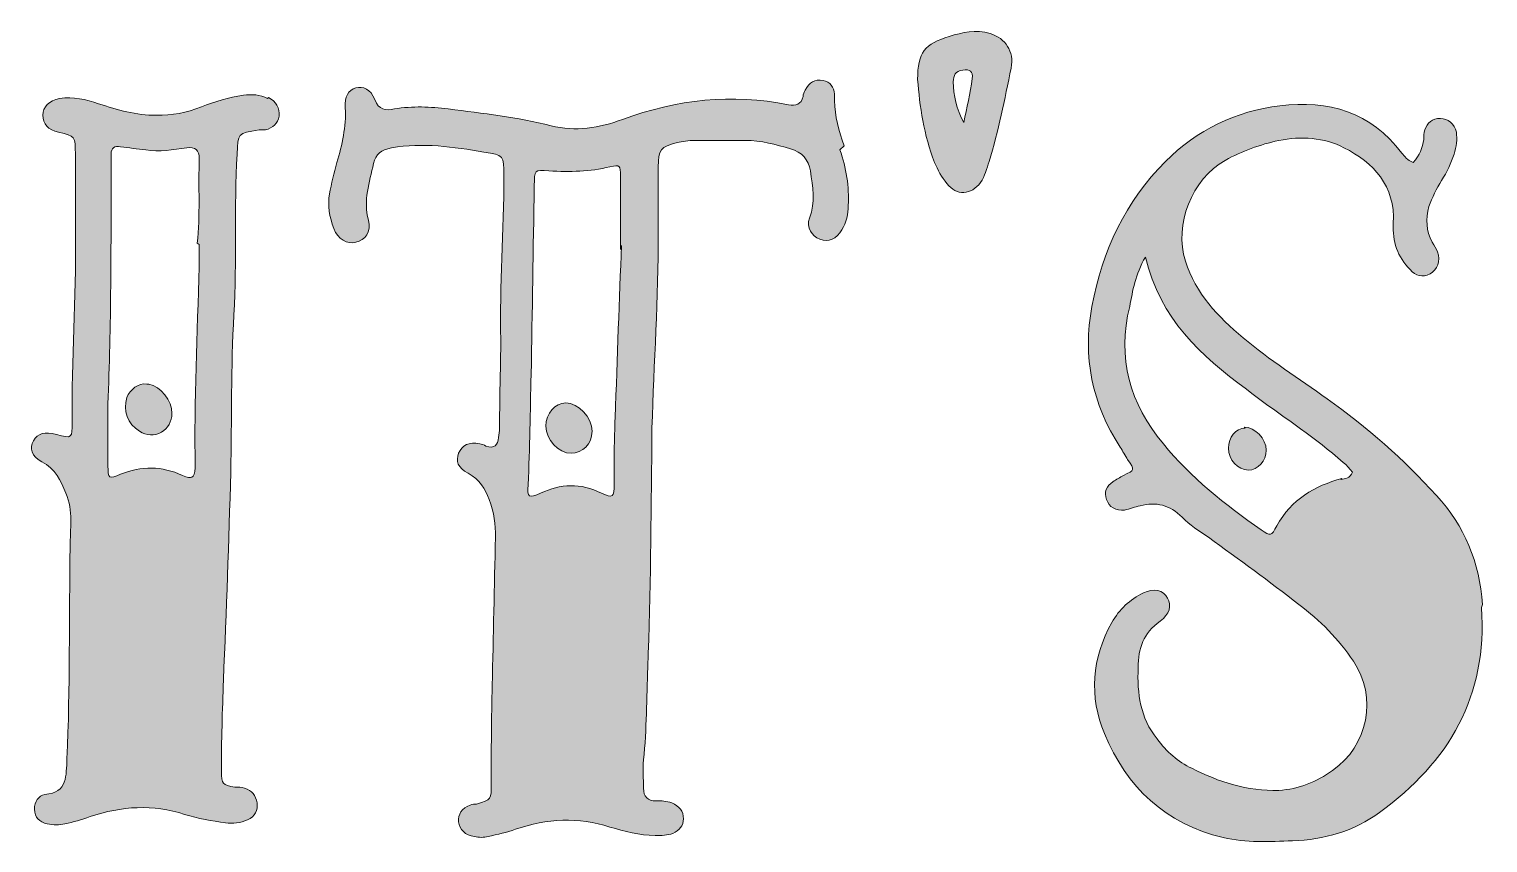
# Model space of a CAD drawing. Header units: inches. Extents: x 199 to 881, y -919 to -164.
# Drawn here: x 539.2 to 715.1, y -262.4 to -164.3 of the extents above; entities that cross this region are included whole.
import ezdxf

# ---------------------------------------------------------------- set-up
doc = ezdxf.new("R2010")
doc.units = ezdxf.units.IN
doc.header["$MEASUREMENT"] = 0
doc.layers.add('Layer 1', color=7, linetype='Continuous')

# ---------------------------------------------------------------- blocks, each defined once
blk = doc.blocks.new('block 5')
at = {"layer": 'Layer 1', "true_color": 0x040404}
h = blk.add_hatch(color=18, dxfattribs=at)
h.dxf.hatch_style = 2
edge = h.paths.add_edge_path()
edge.add_spline(control_points=[(657.61, -168.96), (656.85, -172.76), (656.09, -176.56), (654.95, -180.23), (654.7, -181.11), (654.44, -182), (653.94, -182.76), (652.8, -184.28), (651.02, -184.4), (649.88, -182.89), (649.25, -182.13), (648.75, -181.24), (648.37, -180.35), (647.1, -177.06), (646.59, -173.52), (646.34, -170.35), (646.34, -167.06), (647.23, -166.05), (650.14, -165.16), (651.78, -164.66), (653.3, -164.28), (655.08, -164.78), (656.97, -165.42), (657.99, -166.93), (657.61, -168.96)], knot_values=[0, 0, 0, 0, 1, 1, 1, 2, 2, 2, 3, 3, 3, 4, 4, 4, 5, 5, 5, 6, 6, 6, 7, 7, 7, 8, 8, 8, 8], degree=3, periodic=1)
edge = h.paths.add_edge_path()
edge.add_spline(control_points=[(651.78, -169.21), (650.9, -169.34), (650.64, -169.85), (650.64, -170.61), (650.64, -172.25), (651.02, -173.9), (651.91, -175.54), (652.29, -173.77), (652.67, -172), (652.92, -170.23), (653.05, -169.34), (652.67, -169.09), (651.78, -169.21)], knot_values=[0, 0, 0, 0, 1, 1, 1, 2, 2, 2, 3, 3, 3, 4, 4, 4, 4], degree=3, periodic=1)
h = blk.add_hatch(color=18, dxfattribs=at)
h.dxf.hatch_style = 2
edge = h.paths.add_edge_path()
edge.add_spline(control_points=[(636.97, -178.84), (637.73, -180.99), (638.11, -183.27), (637.98, -185.54), (637.98, -186.56), (637.73, -187.57), (637.22, -188.46), (636.59, -189.6), (635.58, -189.98), (634.56, -189.6), (633.55, -189.22), (632.92, -188.2), (633.3, -187.06), (634.06, -185.16), (633.68, -183.27), (633.42, -181.37), (633.17, -179.97), (632.41, -179.09), (631.02, -178.71), (629.25, -178.2), (627.47, -177.69), (625.57, -177.69), (623.55, -177.69), (621.52, -177.69), (619.5, -177.69), (618.74, -177.69), (617.98, -177.82), (617.35, -177.95), (615.32, -178.46), (615.07, -178.84), (615.07, -180.86), (615.07, -183.52), (615.07, -186.18), (615.07, -188.84), (615.07, -196.69), (614.56, -204.53), (614.31, -212.38), (614.31, -213.02), (614.31, -213.65), (614.31, -214.28), (614.18, -223.27), (614.18, -232.26), (613.8, -241.25), (613.68, -244.92), (613.68, -248.72), (613.3, -252.39), (613.17, -253.53), (613.3, -254.67), (613.3, -255.81), (613.3, -256.82), (613.8, -257.33), (614.81, -257.33), (615.45, -257.33), (616.08, -257.33), (616.71, -257.58), (617.6, -257.96), (618.11, -258.59), (618.11, -259.48), (618.11, -260.37), (617.6, -260.87), (616.84, -261.25), (616.21, -261.5), (615.45, -261.5), (614.69, -261.5), (612.79, -261.5), (611.02, -261), (609.24, -260.49), (605.45, -259.23), (601.65, -259.48), (597.85, -260.75), (596.84, -261.12), (595.7, -261.38), (594.56, -261.63), (594.05, -261.76), (593.42, -261.76), (592.91, -261.63), (591.77, -261.5), (591.14, -260.75), (591.01, -259.86), (590.89, -258.97), (591.39, -258.21), (592.41, -257.83), (592.66, -257.71), (592.91, -257.71), (593.17, -257.71), (594.94, -257.2), (594.94, -257.2), (594.94, -255.17), (594.94, -251.25), (594.94, -247.32), (595.06, -243.4), (595.19, -237.45), (595.32, -231.5), (595.44, -225.55), (595.44, -224.03), (595.32, -222.51), (594.68, -220.99), (594.18, -219.73), (593.55, -218.59), (592.15, -217.83), (590.89, -217.19), (590.63, -216.31), (591.01, -215.42), (591.39, -214.41), (592.28, -214.03), (593.55, -214.28), (593.8, -214.28), (594.05, -214.41), (594.3, -214.54), (595.32, -214.92), (595.7, -214.41), (595.82, -213.52), (595.95, -212.76), (595.95, -212), (595.95, -211.25), (595.95, -208.08), (596.08, -204.91), (596.08, -201.75), (595.95, -195.17), (596.46, -188.58), (596.46, -182), (596.46, -179.47), (596.46, -179.47), (594.05, -179.09), (590.38, -178.46), (586.71, -177.95), (582.91, -178.58), (581.65, -178.84), (581.01, -179.34), (580.76, -180.48), (580.25, -182.76), (579.49, -184.91), (580.13, -187.32), (580.51, -188.71), (579.75, -189.72), (578.61, -189.98), (577.59, -190.23), (576.45, -189.6), (575.95, -188.33), (575.44, -186.94), (575.19, -185.54), (575.44, -184.15), (575.7, -182.89), (575.95, -181.62), (576.33, -180.35), (576.96, -178.2), (577.47, -176.05), (577.34, -173.77), (577.21, -172.38), (577.72, -171.62), (578.61, -171.37), (579.49, -171.11), (580.38, -171.49), (580.89, -172.76), (581.39, -174.02), (582.15, -174.15), (583.29, -173.9), (585.44, -173.52), (587.59, -173.64), (589.75, -173.9), (593.92, -174.4), (598.1, -174.91), (602.15, -175.92), (605.07, -176.68), (607.98, -176.18), (610.76, -175.16), (617.35, -172.76), (623.93, -172), (630.77, -173.39), (631.65, -173.52), (632.29, -173.39), (632.54, -172.38), (632.54, -172.13), (632.66, -171.87), (632.79, -171.62), (633.3, -170.73), (633.93, -170.23), (634.94, -170.48), (635.83, -170.61), (636.21, -171.24), (636.34, -172.13), (636.34, -172.38), (636.34, -172.63), (636.34, -172.88), (636.34, -174.78), (636.84, -176.56), (637.47, -178.33), (637.47, -178.33), (636.97, -178.84), (636.97, -178.84)], knot_values=[0, 0, 0, 0, 1, 1, 1, 2, 2, 2, 3, 3, 3, 4, 4, 4, 5, 5, 5, 6, 6, 6, 7, 7, 7, 8, 8, 8, 9, 9, 9, 10, 10, 10, 11, 11, 11, 12, 12, 12, 13, 13, 13, 14, 14, 14, 15, 15, 15, 16, 16, 16, 17, 17, 17, 18, 18, 18, 19, 19, 19, 20, 20, 20, 21, 21, 21, 22, 22, 22, 23, 23, 23, 24, 24, 24, 25, 25, 25, 26, 26, 26, 27, 27, 27, 28, 28, 28, 29, 29, 29, 30, 30, 30, 31, 31, 31, 32, 32, 32, 33, 33, 33, 34, 34, 34, 35, 35, 35, 36, 36, 36, 37, 37, 37, 38, 38, 38, 39, 39, 39, 40, 40, 40, 41, 41, 41, 42, 42, 42, 43, 43, 43, 44, 44, 44, 45, 45, 45, 46, 46, 46, 47, 47, 47, 48, 48, 48, 49, 49, 49, 50, 50, 50, 51, 51, 51, 52, 52, 52, 53, 53, 53, 54, 54, 54, 55, 55, 55, 56, 56, 56, 57, 57, 57, 58, 58, 58, 59, 59, 59, 60, 60, 60, 61, 61, 61, 62, 62, 62, 63, 63, 63, 63], degree=3, periodic=1)
edge = h.paths.add_edge_path()
edge.add_spline(control_points=[(610.51, -190.86), (610.51, -187.32), (610.51, -184.66), (610.51, -182), (610.51, -180.73), (610.51, -180.61), (609.24, -180.86), (606.84, -181.49), (604.43, -181.49), (601.9, -181.37), (600.13, -181.24), (600.13, -181.24), (600.13, -183.14), (600, -190.73), (599.88, -198.33), (599.75, -205.93), (599.62, -210.36), (599.62, -214.79), (599.37, -219.22), (599.24, -220.74), (599.5, -220.87), (600.89, -220.23), (603.29, -219.09), (605.7, -218.97), (608.23, -220.23), (609.62, -220.87), (609.75, -220.74), (609.75, -219.09), (609.75, -216.43), (609.75, -213.78), (609.88, -211.12), (610.13, -203.9), (610.38, -196.69), (610.64, -190.36), (610.64, -190.36), (610.51, -190.86), (610.51, -190.86)], knot_values=[0, 0, 0, 0, 1, 1, 1, 2, 2, 2, 3, 3, 3, 4, 4, 4, 5, 5, 5, 6, 6, 6, 7, 7, 7, 8, 8, 8, 9, 9, 9, 10, 10, 10, 11, 11, 11, 12, 12, 12, 12], degree=3, periodic=1)
edge = h.paths.add_edge_path()
edge.add_spline(control_points=[(607.09, -212.76), (607.09, -214.28), (605.95, -215.42), (604.56, -215.42), (603.04, -215.42), (601.52, -213.78), (601.52, -212.13), (601.52, -210.61), (602.66, -209.34), (603.93, -209.34), (605.45, -209.34), (607.09, -211.12), (607.09, -212.76)], knot_values=[0, 0, 0, 0, 1, 1, 1, 2, 2, 2, 3, 3, 3, 4, 4, 4, 4], degree=3, periodic=1)
h = blk.add_hatch(color=18, dxfattribs=at)
h.dxf.hatch_style = 2
edge = h.paths.add_edge_path()
edge.add_spline(control_points=[(568.1, -172.51), (568.98, -173.01), (569.49, -173.77), (569.36, -174.78), (569.24, -175.67), (568.6, -176.18), (567.72, -176.43), (567.46, -176.43), (567.21, -176.43), (566.96, -176.43), (564.3, -176.81), (564.42, -176.81), (564.3, -179.34), (563.92, -185.8), (564.3, -192.25), (563.92, -198.71), (563.54, -205.04), (563.66, -211.37), (563.54, -217.7), (563.29, -226.06), (563.03, -234.41), (562.65, -242.77), (562.53, -246.44), (562.4, -250.11), (562.4, -253.78), (562.4, -255.3), (562.53, -255.43), (564.04, -255.68), (564.42, -255.68), (564.81, -255.68), (565.19, -255.81), (566.07, -256.06), (566.58, -256.69), (566.7, -257.58), (566.83, -258.46), (566.45, -259.23), (565.57, -259.61), (564.68, -259.99), (563.79, -260.11), (562.91, -259.99), (561.26, -259.73), (559.61, -259.48), (557.97, -258.97), (554.17, -257.71), (550.37, -257.96), (546.57, -259.23), (545.56, -259.61), (544.55, -259.86), (543.54, -260.11), (542.9, -260.24), (542.14, -260.24), (541.39, -260.11), (540.5, -259.86), (539.87, -259.35), (539.87, -258.34), (539.87, -257.45), (540.37, -256.69), (541.13, -256.57), (543.92, -256.31), (543.66, -254.29), (543.79, -252.26), (544.17, -243.78), (544.04, -235.17), (544.17, -226.69), (544.17, -224.54), (544.55, -222.38), (543.66, -220.23), (543.03, -218.71), (542.4, -217.32), (540.75, -216.43), (539.49, -215.8), (539.23, -214.79), (539.74, -213.9), (540.24, -213.02), (541.13, -212.76), (542.52, -213.14), (544.42, -213.65), (544.42, -213.65), (544.42, -211.62), (544.3, -204.16), (544.93, -196.69), (544.8, -189.22), (544.8, -185.92), (544.8, -182.63), (544.8, -179.34), (544.8, -177.19), (544.8, -177.19), (542.78, -176.68), (541.51, -176.43), (540.88, -175.67), (540.88, -174.66), (540.88, -173.64), (541.64, -172.88), (542.9, -172.63), (544.55, -172.38), (546.07, -172.76), (547.59, -173.26), (549.87, -174.02), (552.15, -174.66), (554.55, -174.66), (556.45, -174.66), (558.22, -174.4), (559.99, -173.64), (561.64, -173.01), (563.29, -172.51), (565.06, -172.25), (566.07, -172.13), (567.08, -172.13), (567.97, -172.63), (567.97, -172.63), (568.1, -172.51), (568.1, -172.51)], knot_values=[0, 0, 0, 0, 1, 1, 1, 2, 2, 2, 3, 3, 3, 4, 4, 4, 5, 5, 5, 6, 6, 6, 7, 7, 7, 8, 8, 8, 9, 9, 9, 10, 10, 10, 11, 11, 11, 12, 12, 12, 13, 13, 13, 14, 14, 14, 15, 15, 15, 16, 16, 16, 17, 17, 17, 18, 18, 18, 19, 19, 19, 20, 20, 20, 21, 21, 21, 22, 22, 22, 23, 23, 23, 24, 24, 24, 25, 25, 25, 26, 26, 26, 27, 27, 27, 28, 28, 28, 29, 29, 29, 30, 30, 30, 31, 31, 31, 32, 32, 32, 33, 33, 33, 34, 34, 34, 35, 35, 35, 36, 36, 36, 37, 37, 37, 37], degree=3, periodic=1)
edge = h.paths.add_edge_path()
edge.add_spline(control_points=[(559.49, -190.1), (559.87, -186.68), (559.61, -183.27), (559.74, -179.85), (559.74, -178.84), (559.24, -178.46), (558.22, -178.58), (556.57, -178.84), (554.93, -179.09), (553.28, -178.84), (552.27, -178.71), (551.26, -178.58), (550.25, -178.46), (549.49, -178.33), (549.11, -178.58), (549.11, -179.34), (549.11, -179.72), (549.11, -180.1), (549.11, -180.48), (549.11, -190.36), (549.11, -200.23), (548.73, -209.47), (548.73, -212.38), (548.73, -214.66), (548.73, -216.94), (548.73, -218.46), (548.85, -218.59), (550.25, -217.95), (552.78, -216.94), (555.18, -216.94), (557.72, -218.08), (558.86, -218.59), (559.11, -218.46), (559.24, -217.19), (559.24, -216.69), (559.24, -216.18), (559.24, -215.67), (559.11, -207.57), (559.61, -199.47), (559.74, -191.37), (559.74, -190.99), (559.74, -190.61), (559.74, -190.23), (559.74, -190.23), (559.49, -190.1), (559.49, -190.1)], knot_values=[0, 0, 0, 0, 1, 1, 1, 2, 2, 2, 3, 3, 3, 4, 4, 4, 5, 5, 5, 6, 6, 6, 7, 7, 7, 8, 8, 8, 9, 9, 9, 10, 10, 10, 11, 11, 11, 12, 12, 12, 13, 13, 13, 14, 14, 14, 15, 15, 15, 15], degree=3, periodic=1)
edge = h.paths.add_edge_path()
edge.add_spline(control_points=[(553.66, -207.07), (555.06, -207.32), (556.45, -209.09), (556.45, -210.61), (556.45, -211.62), (555.94, -212.38), (555.18, -212.89), (554.3, -213.4), (553.41, -213.27), (552.52, -212.76), (551.13, -211.88), (550.5, -210.23), (551.01, -208.71), (551.39, -207.7), (552.4, -206.94), (553.41, -207.07), (553.41, -207.07), (553.66, -207.07), (553.66, -207.07)], knot_values=[0, 0, 0, 0, 1, 1, 1, 2, 2, 2, 3, 3, 3, 4, 4, 4, 5, 5, 5, 6, 6, 6, 6], degree=3, periodic=1)
h = blk.add_hatch(color=18, dxfattribs=at)
h.dxf.hatch_style = 2
edge = h.paths.add_edge_path()
edge.add_spline(control_points=[(714.32, -234.03), (715.08, -244.67), (710.4, -252.64), (702.04, -258.72), (699, -261), (695.33, -262.01), (691.54, -262.14), (688.75, -262.26), (685.97, -262.39), (683.18, -261.76), (676.22, -260.11), (671.53, -255.68), (668.88, -249.22), (666.98, -244.79), (667.35, -240.11), (669.76, -235.81), (670.65, -234.28), (671.91, -233.02), (673.56, -232.26), (674.82, -231.63), (675.97, -231.88), (676.47, -232.89), (676.98, -233.78), (676.73, -234.79), (675.58, -235.68), (673.56, -237.07), (672.93, -238.97), (672.93, -241.25), (672.8, -244.41), (673.18, -247.32), (675.2, -249.86), (676.35, -251.38), (677.74, -252.64), (679.38, -253.4), (682.67, -255.05), (686.09, -256.19), (689.89, -256.06), (692.3, -255.93), (694.45, -255.05), (696.35, -253.66), (700.65, -250.74), (701.79, -244.79), (698.88, -240.49), (697.11, -237.83), (694.83, -235.55), (692.3, -233.65), (688.75, -230.87), (685.08, -228.21), (681.41, -225.55), (680.27, -224.79), (679.13, -224.03), (678.24, -223.14), (676.73, -221.63), (675.08, -221.25), (673.18, -221.75), (672.55, -221.88), (671.91, -222.13), (671.28, -222.26), (670.27, -222.38), (669.38, -221.88), (669.13, -220.99), (668.75, -220.11), (669.13, -219.35), (669.89, -218.84), (670.27, -218.59), (670.77, -218.33), (671.15, -218.08), (672.55, -217.45), (672.55, -217.45), (671.66, -216.18), (671.41, -215.67), (671.03, -215.17), (670.77, -214.66), (667.35, -209.47), (666.22, -203.78), (667.35, -197.7), (668.62, -190.99), (671.41, -185.04), (676.22, -180.23), (680.02, -176.43), (684.7, -174.15), (690.02, -173.52), (695.84, -172.76), (701.03, -174.28), (704.7, -179.22), (705.08, -179.6), (705.34, -180.1), (706.09, -180.35), (706.85, -179.47), (707.23, -178.58), (707.36, -177.57), (707.36, -177.19), (707.36, -176.81), (707.49, -176.43), (707.74, -175.54), (708.38, -175.04), (709.39, -175.04), (710.27, -175.04), (711.03, -175.67), (711.29, -176.68), (711.41, -177.57), (711.29, -178.46), (711.03, -179.34), (710.65, -180.48), (710.15, -181.49), (709.51, -182.51), (708.88, -183.52), (708.38, -184.53), (707.99, -185.67), (707.61, -187.19), (707.61, -188.58), (708.38, -189.98), (708.63, -190.36), (708.88, -190.73), (709.01, -191.11), (709.39, -192.25), (709.01, -193.27), (708.12, -193.77), (707.23, -194.28), (706.35, -194.03), (705.71, -193.27), (704.2, -191.75), (703.56, -189.85), (703.69, -187.7), (703.94, -183.14), (701.29, -180.35), (697.74, -178.58), (695.33, -177.31), (692.55, -177.19), (689.89, -177.69), (687.61, -178.2), (685.46, -178.96), (683.43, -180.1), (679.38, -182.38), (677.23, -187.82), (678.62, -192.25), (679.89, -196.18), (682.55, -198.96), (685.59, -201.5), (688.75, -204.16), (692.3, -206.43), (695.71, -208.84), (700.53, -212.26), (704.96, -216.18), (708.88, -220.49), (712.3, -224.16), (714.07, -228.59), (714.45, -233.65), (714.45, -233.65), (714.32, -234.03), (714.32, -234.03)], knot_values=[0, 0, 0, 0, 1, 1, 1, 2, 2, 2, 3, 3, 3, 4, 4, 4, 5, 5, 5, 6, 6, 6, 7, 7, 7, 8, 8, 8, 9, 9, 9, 10, 10, 10, 11, 11, 11, 12, 12, 12, 13, 13, 13, 14, 14, 14, 15, 15, 15, 16, 16, 16, 17, 17, 17, 18, 18, 18, 19, 19, 19, 20, 20, 20, 21, 21, 21, 22, 22, 22, 23, 23, 23, 24, 24, 24, 25, 25, 25, 26, 26, 26, 27, 27, 27, 28, 28, 28, 29, 29, 29, 30, 30, 30, 31, 31, 31, 32, 32, 32, 33, 33, 33, 34, 34, 34, 35, 35, 35, 36, 36, 36, 37, 37, 37, 38, 38, 38, 39, 39, 39, 40, 40, 40, 41, 41, 41, 42, 42, 42, 43, 43, 43, 44, 44, 44, 45, 45, 45, 46, 46, 46, 47, 47, 47, 48, 48, 48, 49, 49, 49, 50, 50, 50, 50], degree=3, periodic=1)
edge = h.paths.add_edge_path()
edge.add_spline(control_points=[(697.36, -218.59), (697.87, -218.46), (698.5, -218.46), (698.75, -217.7), (698.12, -216.81), (697.23, -216.18), (696.35, -215.42), (693.06, -212.64), (689.38, -210.36), (685.97, -207.7), (680.52, -203.65), (675.58, -199.22), (673.81, -191.75), (672.55, -193.9), (672.29, -195.8), (671.91, -197.7), (670.39, -203.9), (671.91, -209.47), (675.97, -214.28), (679.26, -218.33), (683.43, -221.63), (687.74, -224.66), (688.88, -225.42), (689, -225.42), (689.64, -224.16), (691.41, -220.99), (694.2, -219.35), (697.49, -218.46), (697.49, -218.46), (697.36, -218.59), (697.36, -218.59)], knot_values=[0, 0, 0, 0, 1, 1, 1, 2, 2, 2, 3, 3, 3, 4, 4, 4, 5, 5, 5, 6, 6, 6, 7, 7, 7, 8, 8, 8, 9, 9, 9, 10, 10, 10, 10], degree=3, periodic=1)
edge = h.paths.add_edge_path()
edge.add_spline(control_points=[(685.71, -212.26), (686.98, -212.26), (688.37, -213.65), (688.37, -215.04), (688.37, -216.31), (687.36, -217.45), (686.22, -217.45), (684.95, -217.45), (683.81, -216.18), (683.81, -214.79), (683.81, -213.52), (684.7, -212.38), (685.84, -212.38), (685.84, -212.38), (685.71, -212.26), (685.71, -212.26)], knot_values=[0, 0, 0, 0, 1, 1, 1, 2, 2, 2, 3, 3, 3, 4, 4, 4, 5, 5, 5, 5], degree=3, periodic=1)
at = {"layer": 'Layer 1', "lineweight": 0}
for points, knots in [([(657.61, -168.96), (656.85, -172.76), (656.09, -176.56), (654.95, -180.23), (654.7, -181.11), (654.44, -182), (653.94, -182.76), (652.8, -184.28), (651.02, -184.4), (649.88, -182.89), (649.25, -182.13), (648.75, -181.24), (648.37, -180.35), (647.1, -177.06), (646.59, -173.52), (646.34, -170.35), (646.34, -167.06), (647.23, -166.05), (650.14, -165.16), (651.78, -164.66), (653.3, -164.28), (655.08, -164.78), (656.97, -165.42), (657.99, -166.93), (657.61, -168.96)], [0, 0, 0, 0, 1, 1, 1, 2, 2, 2, 3, 3, 3, 4, 4, 4, 5, 5, 5, 6, 6, 6, 7, 7, 7, 8, 8, 8, 8]), ([(636.97, -178.84), (637.73, -180.99), (638.11, -183.27), (637.98, -185.54), (637.98, -186.56), (637.73, -187.57), (637.22, -188.46), (636.59, -189.6), (635.58, -189.98), (634.56, -189.6), (633.55, -189.22), (632.92, -188.2), (633.3, -187.06), (634.06, -185.16), (633.68, -183.27), (633.42, -181.37), (633.17, -179.97), (632.41, -179.09), (631.02, -178.71), (629.25, -178.2), (627.47, -177.69), (625.57, -177.69), (623.55, -177.69), (621.52, -177.69), (619.5, -177.69), (618.74, -177.69), (617.98, -177.82), (617.35, -177.95), (615.32, -178.46), (615.07, -178.84), (615.07, -180.86), (615.07, -183.52), (615.07, -186.18), (615.07, -188.84), (615.07, -196.69), (614.56, -204.53), (614.31, -212.38), (614.31, -213.02), (614.31, -213.65), (614.31, -214.28), (614.18, -223.27), (614.18, -232.26), (613.8, -241.25), (613.68, -244.92), (613.68, -248.72), (613.3, -252.39), (613.17, -253.53), (613.3, -254.67), (613.3, -255.81), (613.3, -256.82), (613.8, -257.33), (614.81, -257.33), (615.45, -257.33), (616.08, -257.33), (616.71, -257.58), (617.6, -257.96), (618.11, -258.59), (618.11, -259.48), (618.11, -260.37), (617.6, -260.87), (616.84, -261.25), (616.21, -261.5), (615.45, -261.5), (614.69, -261.5), (612.79, -261.5), (611.02, -261), (609.24, -260.49), (605.45, -259.23), (601.65, -259.48), (597.85, -260.75), (596.84, -261.12), (595.7, -261.38), (594.56, -261.63), (594.05, -261.76), (593.42, -261.76), (592.91, -261.63), (591.77, -261.5), (591.14, -260.75), (591.01, -259.86), (590.89, -258.97), (591.39, -258.21), (592.41, -257.83), (592.66, -257.71), (592.91, -257.71), (593.17, -257.71), (594.94, -257.2), (594.94, -257.2), (594.94, -255.17), (594.94, -251.25), (594.94, -247.32), (595.06, -243.4), (595.19, -237.45), (595.32, -231.5), (595.44, -225.55), (595.44, -224.03), (595.32, -222.51), (594.68, -220.99), (594.18, -219.73), (593.55, -218.59), (592.15, -217.83), (590.89, -217.19), (590.63, -216.31), (591.01, -215.42), (591.39, -214.41), (592.28, -214.03), (593.55, -214.28), (593.8, -214.28), (594.05, -214.41), (594.3, -214.54), (595.32, -214.92), (595.7, -214.41), (595.82, -213.52), (595.95, -212.76), (595.95, -212), (595.95, -211.25), (595.95, -208.08), (596.08, -204.91), (596.08, -201.75), (595.95, -195.17), (596.46, -188.58), (596.46, -182), (596.46, -179.47), (596.46, -179.47), (594.05, -179.09), (590.38, -178.46), (586.71, -177.95), (582.91, -178.58), (581.65, -178.84), (581.01, -179.34), (580.76, -180.48), (580.25, -182.76), (579.49, -184.91), (580.13, -187.32), (580.51, -188.71), (579.75, -189.72), (578.61, -189.98), (577.59, -190.23), (576.45, -189.6), (575.95, -188.33), (575.44, -186.94), (575.19, -185.54), (575.44, -184.15), (575.7, -182.89), (575.95, -181.62), (576.33, -180.35), (576.96, -178.2), (577.47, -176.05), (577.34, -173.77), (577.21, -172.38), (577.72, -171.62), (578.61, -171.37), (579.49, -171.11), (580.38, -171.49), (580.89, -172.76), (581.39, -174.02), (582.15, -174.15), (583.29, -173.9), (585.44, -173.52), (587.59, -173.64), (589.75, -173.9), (593.92, -174.4), (598.1, -174.91), (602.15, -175.92), (605.07, -176.68), (607.98, -176.18), (610.76, -175.16), (617.35, -172.76), (623.93, -172), (630.77, -173.39), (631.65, -173.52), (632.29, -173.39), (632.54, -172.38), (632.54, -172.13), (632.66, -171.87), (632.79, -171.62), (633.3, -170.73), (633.93, -170.23), (634.94, -170.48), (635.83, -170.61), (636.21, -171.24), (636.34, -172.13), (636.34, -172.38), (636.34, -172.63), (636.34, -172.88), (636.34, -174.78), (636.84, -176.56), (637.47, -178.33), (637.47, -178.33), (636.97, -178.84), (636.97, -178.84)], [0, 0, 0, 0, 1, 1, 1, 2, 2, 2, 3, 3, 3, 4, 4, 4, 5, 5, 5, 6, 6, 6, 7, 7, 7, 8, 8, 8, 9, 9, 9, 10, 10, 10, 11, 11, 11, 12, 12, 12, 13, 13, 13, 14, 14, 14, 15, 15, 15, 16, 16, 16, 17, 17, 17, 18, 18, 18, 19, 19, 19, 20, 20, 20, 21, 21, 21, 22, 22, 22, 23, 23, 23, 24, 24, 24, 25, 25, 25, 26, 26, 26, 27, 27, 27, 28, 28, 28, 29, 29, 29, 30, 30, 30, 31, 31, 31, 32, 32, 32, 33, 33, 33, 34, 34, 34, 35, 35, 35, 36, 36, 36, 37, 37, 37, 38, 38, 38, 39, 39, 39, 40, 40, 40, 41, 41, 41, 42, 42, 42, 43, 43, 43, 44, 44, 44, 45, 45, 45, 46, 46, 46, 47, 47, 47, 48, 48, 48, 49, 49, 49, 50, 50, 50, 51, 51, 51, 52, 52, 52, 53, 53, 53, 54, 54, 54, 55, 55, 55, 56, 56, 56, 57, 57, 57, 58, 58, 58, 59, 59, 59, 60, 60, 60, 61, 61, 61, 62, 62, 62, 63, 63, 63, 63]), ([(651.78, -169.21), (650.9, -169.34), (650.64, -169.85), (650.64, -170.61), (650.64, -172.25), (651.02, -173.9), (651.91, -175.54), (652.29, -173.77), (652.67, -172), (652.92, -170.23), (653.05, -169.34), (652.67, -169.09), (651.78, -169.21)], [0, 0, 0, 0, 1, 1, 1, 2, 2, 2, 3, 3, 3, 4, 4, 4, 4]), ([(568.1, -172.51), (568.98, -173.01), (569.49, -173.77), (569.36, -174.78), (569.24, -175.67), (568.6, -176.18), (567.72, -176.43), (567.46, -176.43), (567.21, -176.43), (566.96, -176.43), (564.3, -176.81), (564.42, -176.81), (564.3, -179.34), (563.92, -185.8), (564.3, -192.25), (563.92, -198.71), (563.54, -205.04), (563.66, -211.37), (563.54, -217.7), (563.29, -226.06), (563.03, -234.41), (562.65, -242.77), (562.53, -246.44), (562.4, -250.11), (562.4, -253.78), (562.4, -255.3), (562.53, -255.43), (564.04, -255.68), (564.42, -255.68), (564.81, -255.68), (565.19, -255.81), (566.07, -256.06), (566.58, -256.69), (566.7, -257.58), (566.83, -258.46), (566.45, -259.23), (565.57, -259.61), (564.68, -259.99), (563.79, -260.11), (562.91, -259.99), (561.26, -259.73), (559.61, -259.48), (557.97, -258.97), (554.17, -257.71), (550.37, -257.96), (546.57, -259.23), (545.56, -259.61), (544.55, -259.86), (543.54, -260.11), (542.9, -260.24), (542.14, -260.24), (541.39, -260.11), (540.5, -259.86), (539.87, -259.35), (539.87, -258.34), (539.87, -257.45), (540.37, -256.69), (541.13, -256.57), (543.92, -256.31), (543.66, -254.29), (543.79, -252.26), (544.17, -243.78), (544.04, -235.17), (544.17, -226.69), (544.17, -224.54), (544.55, -222.38), (543.66, -220.23), (543.03, -218.71), (542.4, -217.32), (540.75, -216.43), (539.49, -215.8), (539.23, -214.79), (539.74, -213.9), (540.24, -213.02), (541.13, -212.76), (542.52, -213.14), (544.42, -213.65), (544.42, -213.65), (544.42, -211.62), (544.3, -204.16), (544.93, -196.69), (544.8, -189.22), (544.8, -185.92), (544.8, -182.63), (544.8, -179.34), (544.8, -177.19), (544.8, -177.19), (542.78, -176.68), (541.51, -176.43), (540.88, -175.67), (540.88, -174.66), (540.88, -173.64), (541.64, -172.88), (542.9, -172.63), (544.55, -172.38), (546.07, -172.76), (547.59, -173.26), (549.87, -174.02), (552.15, -174.66), (554.55, -174.66), (556.45, -174.66), (558.22, -174.4), (559.99, -173.64), (561.64, -173.01), (563.29, -172.51), (565.06, -172.25), (566.07, -172.13), (567.08, -172.13), (567.97, -172.63), (567.97, -172.63), (568.1, -172.51), (568.1, -172.51)], [0, 0, 0, 0, 1, 1, 1, 2, 2, 2, 3, 3, 3, 4, 4, 4, 5, 5, 5, 6, 6, 6, 7, 7, 7, 8, 8, 8, 9, 9, 9, 10, 10, 10, 11, 11, 11, 12, 12, 12, 13, 13, 13, 14, 14, 14, 15, 15, 15, 16, 16, 16, 17, 17, 17, 18, 18, 18, 19, 19, 19, 20, 20, 20, 21, 21, 21, 22, 22, 22, 23, 23, 23, 24, 24, 24, 25, 25, 25, 26, 26, 26, 27, 27, 27, 28, 28, 28, 29, 29, 29, 30, 30, 30, 31, 31, 31, 32, 32, 32, 33, 33, 33, 34, 34, 34, 35, 35, 35, 36, 36, 36, 37, 37, 37, 37]), ([(714.32, -234.03), (715.08, -244.67), (710.4, -252.64), (702.04, -258.72), (699, -261), (695.33, -262.01), (691.54, -262.14), (688.75, -262.26), (685.97, -262.39), (683.18, -261.76), (676.22, -260.11), (671.53, -255.68), (668.88, -249.22), (666.98, -244.79), (667.35, -240.11), (669.76, -235.81), (670.65, -234.28), (671.91, -233.02), (673.56, -232.26), (674.82, -231.63), (675.97, -231.88), (676.47, -232.89), (676.98, -233.78), (676.73, -234.79), (675.58, -235.68), (673.56, -237.07), (672.93, -238.97), (672.93, -241.25), (672.8, -244.41), (673.18, -247.32), (675.2, -249.86), (676.35, -251.38), (677.74, -252.64), (679.38, -253.4), (682.67, -255.05), (686.09, -256.19), (689.89, -256.06), (692.3, -255.93), (694.45, -255.05), (696.35, -253.66), (700.65, -250.74), (701.79, -244.79), (698.88, -240.49), (697.11, -237.83), (694.83, -235.55), (692.3, -233.65), (688.75, -230.87), (685.08, -228.21), (681.41, -225.55), (680.27, -224.79), (679.13, -224.03), (678.24, -223.14), (676.73, -221.63), (675.08, -221.25), (673.18, -221.75), (672.55, -221.88), (671.91, -222.13), (671.28, -222.26), (670.27, -222.38), (669.38, -221.88), (669.13, -220.99), (668.75, -220.11), (669.13, -219.35), (669.89, -218.84), (670.27, -218.59), (670.77, -218.33), (671.15, -218.08), (672.55, -217.45), (672.55, -217.45), (671.66, -216.18), (671.41, -215.67), (671.03, -215.17), (670.77, -214.66), (667.35, -209.47), (666.22, -203.78), (667.35, -197.7), (668.62, -190.99), (671.41, -185.04), (676.22, -180.23), (680.02, -176.43), (684.7, -174.15), (690.02, -173.52), (695.84, -172.76), (701.03, -174.28), (704.7, -179.22), (705.08, -179.6), (705.34, -180.1), (706.09, -180.35), (706.85, -179.47), (707.23, -178.58), (707.36, -177.57), (707.36, -177.19), (707.36, -176.81), (707.49, -176.43), (707.74, -175.54), (708.38, -175.04), (709.39, -175.04), (710.27, -175.04), (711.03, -175.67), (711.29, -176.68), (711.41, -177.57), (711.29, -178.46), (711.03, -179.34), (710.65, -180.48), (710.15, -181.49), (709.51, -182.51), (708.88, -183.52), (708.38, -184.53), (707.99, -185.67), (707.61, -187.19), (707.61, -188.58), (708.38, -189.98), (708.63, -190.36), (708.88, -190.73), (709.01, -191.11), (709.39, -192.25), (709.01, -193.27), (708.12, -193.77), (707.23, -194.28), (706.35, -194.03), (705.71, -193.27), (704.2, -191.75), (703.56, -189.85), (703.69, -187.7), (703.94, -183.14), (701.29, -180.35), (697.74, -178.58), (695.33, -177.31), (692.55, -177.19), (689.89, -177.69), (687.61, -178.2), (685.46, -178.96), (683.43, -180.1), (679.38, -182.38), (677.23, -187.82), (678.62, -192.25), (679.89, -196.18), (682.55, -198.96), (685.59, -201.5), (688.75, -204.16), (692.3, -206.43), (695.71, -208.84), (700.53, -212.26), (704.96, -216.18), (708.88, -220.49), (712.3, -224.16), (714.07, -228.59), (714.45, -233.65), (714.45, -233.65), (714.32, -234.03), (714.32, -234.03)], [0, 0, 0, 0, 1, 1, 1, 2, 2, 2, 3, 3, 3, 4, 4, 4, 5, 5, 5, 6, 6, 6, 7, 7, 7, 8, 8, 8, 9, 9, 9, 10, 10, 10, 11, 11, 11, 12, 12, 12, 13, 13, 13, 14, 14, 14, 15, 15, 15, 16, 16, 16, 17, 17, 17, 18, 18, 18, 19, 19, 19, 20, 20, 20, 21, 21, 21, 22, 22, 22, 23, 23, 23, 24, 24, 24, 25, 25, 25, 26, 26, 26, 27, 27, 27, 28, 28, 28, 29, 29, 29, 30, 30, 30, 31, 31, 31, 32, 32, 32, 33, 33, 33, 34, 34, 34, 35, 35, 35, 36, 36, 36, 37, 37, 37, 38, 38, 38, 39, 39, 39, 40, 40, 40, 41, 41, 41, 42, 42, 42, 43, 43, 43, 44, 44, 44, 45, 45, 45, 46, 46, 46, 47, 47, 47, 48, 48, 48, 49, 49, 49, 50, 50, 50, 50]), ([(559.49, -190.1), (559.87, -186.68), (559.61, -183.27), (559.74, -179.85), (559.74, -178.84), (559.24, -178.46), (558.22, -178.58), (556.57, -178.84), (554.93, -179.09), (553.28, -178.84), (552.27, -178.71), (551.26, -178.58), (550.25, -178.46), (549.49, -178.33), (549.11, -178.58), (549.11, -179.34), (549.11, -179.72), (549.11, -180.1), (549.11, -180.48), (549.11, -190.36), (549.11, -200.23), (548.73, -209.47), (548.73, -212.38), (548.73, -214.66), (548.73, -216.94), (548.73, -218.46), (548.85, -218.59), (550.25, -217.95), (552.78, -216.94), (555.18, -216.94), (557.72, -218.08), (558.86, -218.59), (559.11, -218.46), (559.24, -217.19), (559.24, -216.69), (559.24, -216.18), (559.24, -215.67), (559.11, -207.57), (559.61, -199.47), (559.74, -191.37), (559.74, -190.99), (559.74, -190.61), (559.74, -190.23), (559.74, -190.23), (559.49, -190.1), (559.49, -190.1)], [0, 0, 0, 0, 1, 1, 1, 2, 2, 2, 3, 3, 3, 4, 4, 4, 5, 5, 5, 6, 6, 6, 7, 7, 7, 8, 8, 8, 9, 9, 9, 10, 10, 10, 11, 11, 11, 12, 12, 12, 13, 13, 13, 14, 14, 14, 15, 15, 15, 15]), ([(610.51, -190.86), (610.51, -187.32), (610.51, -184.66), (610.51, -182), (610.51, -180.73), (610.51, -180.61), (609.24, -180.86), (606.84, -181.49), (604.43, -181.49), (601.9, -181.37), (600.13, -181.24), (600.13, -181.24), (600.13, -183.14), (600, -190.73), (599.88, -198.33), (599.75, -205.93), (599.62, -210.36), (599.62, -214.79), (599.37, -219.22), (599.24, -220.74), (599.5, -220.87), (600.89, -220.23), (603.29, -219.09), (605.7, -218.97), (608.23, -220.23), (609.62, -220.87), (609.75, -220.74), (609.75, -219.09), (609.75, -216.43), (609.75, -213.78), (609.88, -211.12), (610.13, -203.9), (610.38, -196.69), (610.64, -190.36), (610.64, -190.36), (610.51, -190.86), (610.51, -190.86)], [0, 0, 0, 0, 1, 1, 1, 2, 2, 2, 3, 3, 3, 4, 4, 4, 5, 5, 5, 6, 6, 6, 7, 7, 7, 8, 8, 8, 9, 9, 9, 10, 10, 10, 11, 11, 11, 12, 12, 12, 12]), ([(697.36, -218.59), (697.87, -218.46), (698.5, -218.46), (698.75, -217.7), (698.12, -216.81), (697.23, -216.18), (696.35, -215.42), (693.06, -212.64), (689.38, -210.36), (685.97, -207.7), (680.52, -203.65), (675.58, -199.22), (673.81, -191.75), (672.55, -193.9), (672.29, -195.8), (671.91, -197.7), (670.39, -203.9), (671.91, -209.47), (675.97, -214.28), (679.26, -218.33), (683.43, -221.63), (687.74, -224.66), (688.88, -225.42), (689, -225.42), (689.64, -224.16), (691.41, -220.99), (694.2, -219.35), (697.49, -218.46), (697.49, -218.46), (697.36, -218.59), (697.36, -218.59)], [0, 0, 0, 0, 1, 1, 1, 2, 2, 2, 3, 3, 3, 4, 4, 4, 5, 5, 5, 6, 6, 6, 7, 7, 7, 8, 8, 8, 9, 9, 9, 10, 10, 10, 10]), ([(553.66, -207.07), (555.06, -207.32), (556.45, -209.09), (556.45, -210.61), (556.45, -211.62), (555.94, -212.38), (555.18, -212.89), (554.3, -213.4), (553.41, -213.27), (552.52, -212.76), (551.13, -211.88), (550.5, -210.23), (551.01, -208.71), (551.39, -207.7), (552.4, -206.94), (553.41, -207.07), (553.41, -207.07), (553.66, -207.07), (553.66, -207.07)], [0, 0, 0, 0, 1, 1, 1, 2, 2, 2, 3, 3, 3, 4, 4, 4, 5, 5, 5, 6, 6, 6, 6]), ([(607.09, -212.76), (607.09, -214.28), (605.95, -215.42), (604.56, -215.42), (603.04, -215.42), (601.52, -213.78), (601.52, -212.13), (601.52, -210.61), (602.66, -209.34), (603.93, -209.34), (605.45, -209.34), (607.09, -211.12), (607.09, -212.76)], [0, 0, 0, 0, 1, 1, 1, 2, 2, 2, 3, 3, 3, 4, 4, 4, 4]), ([(685.71, -212.26), (686.98, -212.26), (688.37, -213.65), (688.37, -215.04), (688.37, -216.31), (687.36, -217.45), (686.22, -217.45), (684.95, -217.45), (683.81, -216.18), (683.81, -214.79), (683.81, -213.52), (684.7, -212.38), (685.84, -212.38), (685.84, -212.38), (685.71, -212.26), (685.71, -212.26)], [0, 0, 0, 0, 1, 1, 1, 2, 2, 2, 3, 3, 3, 4, 4, 4, 5, 5, 5, 5])]:
    blk.add_open_spline(points, degree=3, knots=knots, dxfattribs=at)
blk = doc.blocks.new('block 2')
at = {"layer": 'Layer 1'}
blk.add_blockref('block 5', (0, 0), dxfattribs=at)

msp = doc.modelspace()

# ---------------------------------------------------------------- block references
at = {"layer": 'Layer 1'}
msp.add_blockref('block 2', (0, 0), dxfattribs=at)

doc.saveas('drawing.dxf')
